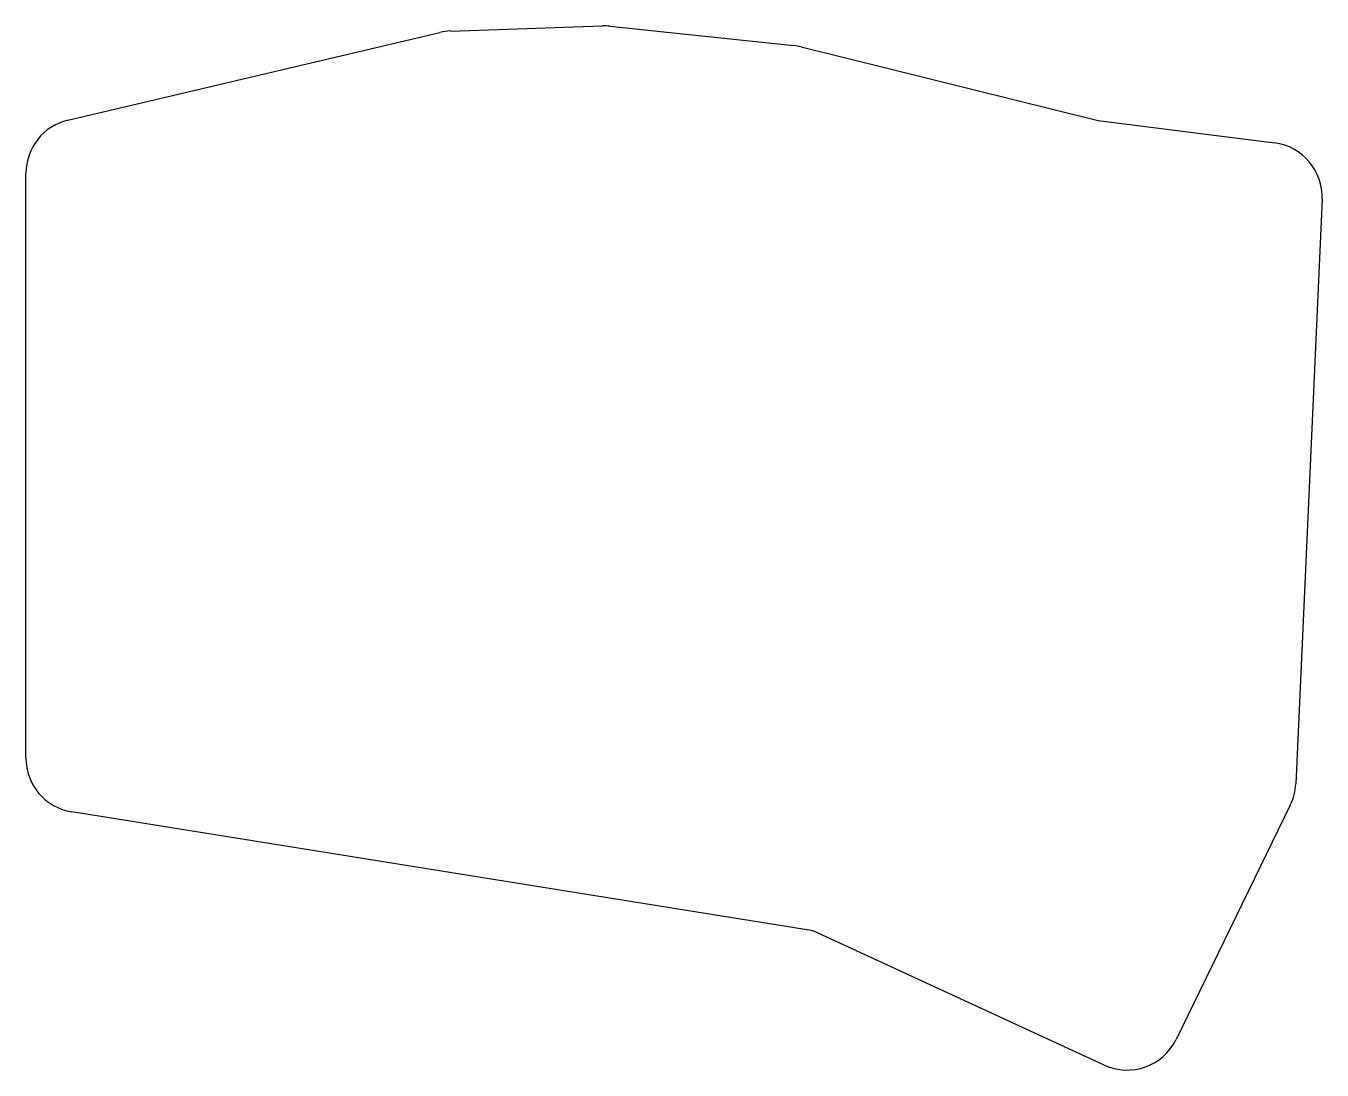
# Model space of a CAD drawing. Header units: millimetres. Extents: x 85 to 237, y -178 to -56.
import ezdxf

# ---------------------------------------------------------------- set-up
doc = ezdxf.new("R2010")
doc.units = ezdxf.units.MM

msp = doc.modelspace()

# ---------------------------------------------------------------- linework, layer by layer
for p, q in [((134.52, -56.38), (152.34, -55.78)), ((153.23, -55.81), (174.83, -58.08)), ((89.53, -66.85), (133.26, -56.54)), ((175.7, -58.24), (210.6, -66.88)), ((210.6, -66.88), (231.34, -69.51)), ((84.6, -141.8), (84.6, -73.08)), ((236.92, -76.15), (233.83, -144.81)), ((233.19, -147.33), (219.77, -174.86)), ((177.11, -162.08), (89.99, -148.11)), ((211.33, -177.86), (177.11, -162.08))]:
    msp.add_line(p, q)
for centre, start, end in [((152.56, -62.18), 84, 91.9072), ((134.73, -62.77), 91.9072, 103.2667), ((174.16, -64.45), 76.0955, 84), ((91, -73.08), 103.2667, 180), ((230.53, -75.86), 357.4242, 442.752), ((91, -141.8), 180, 260.8908), ((227.44, -144.52), 334, 357.4242), ((214.01, -172.05), 245.2476, 334)]:
    msp.add_arc(centre, 6.4, start, end)

doc.saveas('drawing.dxf')
